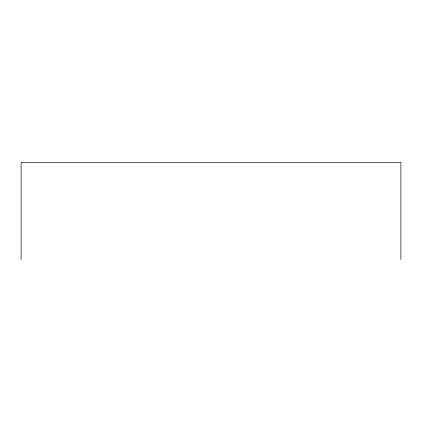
<?xml version="1.0" encoding="UTF-8"?>
<svg xmlns="http://www.w3.org/2000/svg" width="422" height="422" viewBox="0 0 422 422"><rect width="100%" height="100%" fill="white"/><g stroke="black" fill="none" stroke-linecap="round" stroke-linejoin="round"><path stroke-width="0.63" d="M400.9 259.567L400.9 162.433L21.1 162.433L21.1 259.567"/></g></svg>
